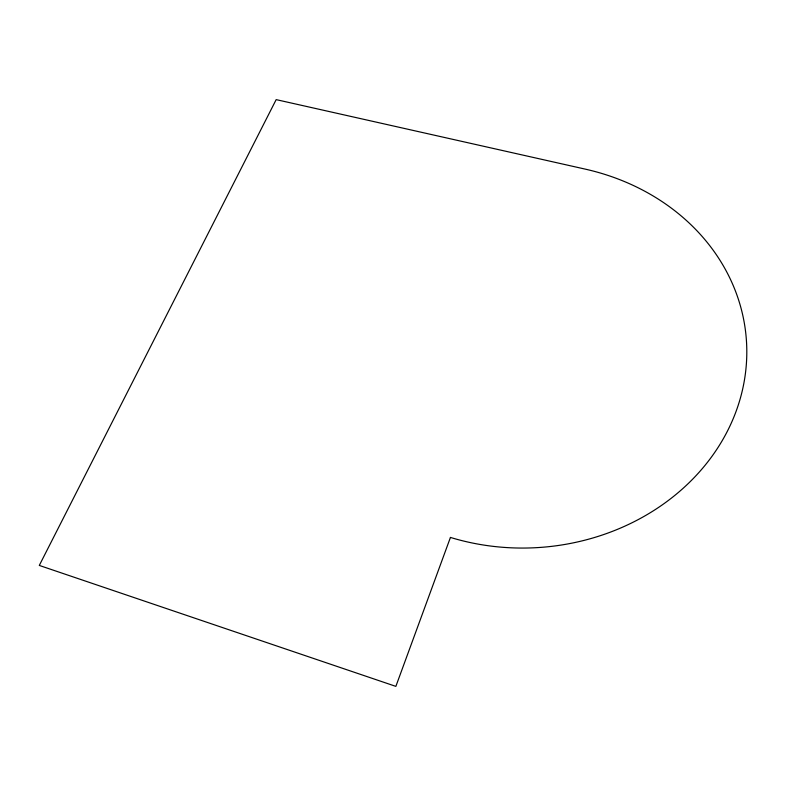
<?xml version="1.0" encoding="UTF-8"?>
<svg xmlns="http://www.w3.org/2000/svg" width="786" height="786" viewBox="0 0 786 786"><rect width="100%" height="100%" fill="white"/><g stroke="black" fill="none" stroke-linecap="round" stroke-linejoin="round"><path stroke-width="1.18" d="M450.437 537.428L395.859 686.375L39.3 565.429L276.171 99.626L585.383 169.157A220.306 192.305 -4.1 0 1 736.197 411.049A220.306 192.305 -4.1 0 1 450.437 537.428"/></g></svg>
